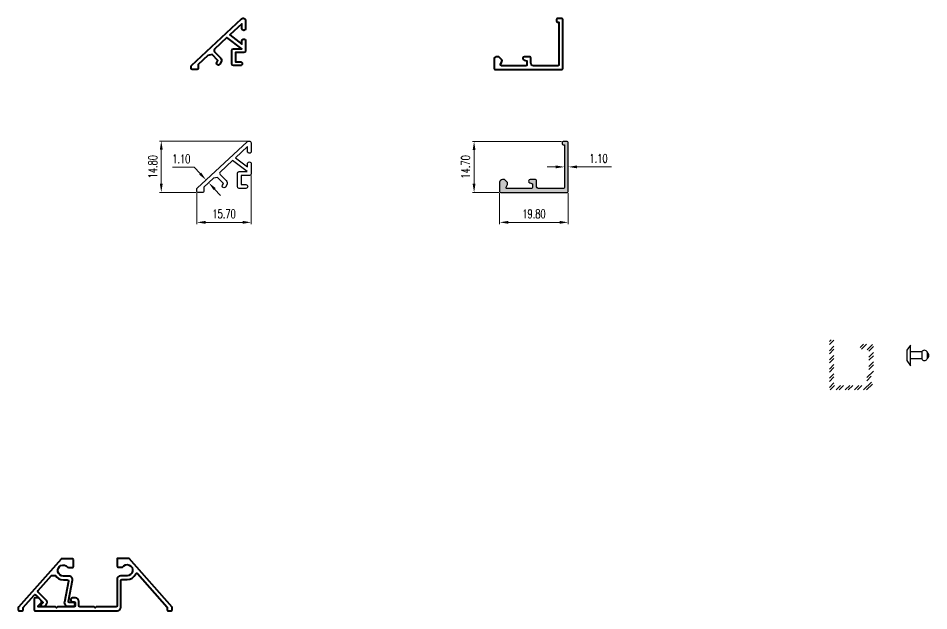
# Model space of a CAD drawing. Header units: millimetres. Extents: x -244126 to 368105, y -173968 to 259060.
# Drawn here: x 13018.7 to 13281.5, y 3700.5 to 3871.4 of the extents above; entities that cross this region are included whole.
import ezdxf

# ---------------------------------------------------------------- set-up
doc = ezdxf.new("R2010")
doc.units = ezdxf.units.MM
doc.header["$MEASUREMENT"] = 0
doc.linetypes.add('TA_GL_000.00010', pattern=[0.000275, 0.0001, -2.5e-05, 2.5e-05, -2.5e-05, 0.0001])
for name, color, linetype in [('000 - H A T C H', 8, 'Continuous'), ('001 - ASCESSORIES', 1, 'Continuous'), ('A04_TUBE SERIES', 7, 'Continuous')]:
    doc.layers.add(name, color=color, linetype=linetype)
doc.layers.add('DIMENSION', color=250, linetype='Continuous', lineweight=20)
doc.layers.add('SECTION', color=250, linetype='Continuous', lineweight=40)
doc.styles.add('STYLE1', font='romans.shx', dxfattribs={"width": 0.7, "height": 2.5})
doc.dimstyles.new('DIM', dxfattribs={"dimtxt": 2.5, "dimasz": 2.5, "dimexe": 0.5, "dimexo": 0.5, "dimgap": 1.2, "dimtad": 1, "dimtoh": 1, "dimzin": 4, "dimdsep": 46, "dimtxsty": 'STYLE1', "dimcen": 0, "dimclrd": 256, "dimclre": 256, "dimclrt": 256, "dimazin": 2, "dimtfac": 1, "dimtofl": 0, "dimtmove": 0, "dimatfit": 3, "dimfxl": 1, "dimtolj": 1, "dimtzin": 0, "dimlwd": -1, "dimlwe": -1, "dimarcsym": 0})

# ---------------------------------------------------------------- blocks, each defined once
blk = doc.blocks.new('*U308')
at = {"color": 0}
blk.add_wipeout([(1, 1.5), (1, -1.5), (0, -3), (0, 3)], dxfattribs=at).dxf.layer = '001 - ASCESSORIES'
blk.add_wipeout([(-3.3, -1), (-3.3, 1), (0, 1), (0, -1)], dxfattribs=at).dxf.layer = '001 - ASCESSORIES'
at = {"layer": '001 - ASCESSORIES', "color": 0}
for p, q in [((-3.3, 1), (0, 1)), ((-3.3, -1), (0, -1))]:
    blk.add_line(p, q, dxfattribs=at)
blk.add_lwpolyline([(1, 1.5), (1, -1.5), (0, -3), (0, 3)], close=True, dxfattribs=at)
blk.add_lwpolyline([(-4.8, 1), (-4.8, -1, -0.5), (-4.8, 1, -0.666667), (-3.3, 1), (-3.3, -1, -0.666667), (-4.8, -1)], format="xyb", dxfattribs=at)
blk = doc.blocks.new('*D2632')
at = {"layer": 'Defpoints', "color": 0, "transparency": 16777216}
for p in [(13157.64, 3821.46), (13177.44, 3821.46), (13177.44, 3812.52)]:
    blk.add_point(p, dxfattribs=at)
at = {"layer": 'DIMENSION', "transparency": 16777216}
for p, q in [((13157.64, 3820.96), (13157.64, 3812.02)), ((13177.44, 3820.96), (13177.44, 3812.02)), ((13160.14, 3812.52), (13174.94, 3812.52))]:
    blk.add_line(p, q, dxfattribs=at)
for points in [[(13160.14, 3812.94), (13160.14, 3812.11), (13157.64, 3812.52)], [(13174.94, 3812.94), (13174.94, 3812.11), (13177.44, 3812.52)]]:
    blk.add_solid(points, dxfattribs=at)
at = {"layer": 'DIMENSION', "transparency": 16777216, "insert": (13167.54, 3814.97), "char_height": 2.5, "attachment_point": 5, "style": 'STYLE1'}
blk.add_mtext('\\A1;19.80', dxfattribs=at)
blk = doc.blocks.new('*D2633')
at = {"layer": 'Defpoints', "color": 0, "transparency": 16777216}
for p in [(13175.94, 3835.86), (13150.26, 3821.16), (13157.94, 3821.16)]:
    blk.add_point(p, dxfattribs=at)
at = {"layer": 'DIMENSION', "transparency": 16777216}
for p, q in [((13175.44, 3835.86), (13149.76, 3835.86)), ((13150.26, 3833.36), (13150.26, 3823.66)), ((13157.44, 3821.16), (13149.76, 3821.16))]:
    blk.add_line(p, q, dxfattribs=at)
for points in [[(13149.84, 3833.36), (13150.67, 3833.36), (13150.26, 3835.86)], [(13149.84, 3823.66), (13150.67, 3823.66), (13150.26, 3821.16)]]:
    blk.add_solid(points, dxfattribs=at)
at = {"layer": 'DIMENSION', "transparency": 16777216, "insert": (13147.81, 3828.51), "char_height": 2.5, "attachment_point": 5, "rotation": 90, "style": 'STYLE1'}
blk.add_mtext('\\A1;14.70', dxfattribs=at)
blk = doc.blocks.new('*D2634')
at = {"layer": 'Defpoints', "color": 0, "transparency": 16777216}
for p in [(13176.34, 3828.51), (13177.44, 3828.51), (13177.44, 3828.51)]:
    blk.add_point(p, dxfattribs=at)
at = {"layer": 'DIMENSION', "transparency": 16777216}
for p, q in [((13173.84, 3828.51), (13171.34, 3828.51)), ((13179.94, 3828.51), (13189.92, 3828.51))]:
    blk.add_line(p, q, dxfattribs=at)
for points in [[(13173.84, 3828.93), (13173.84, 3828.1), (13176.34, 3828.51)], [(13179.94, 3828.93), (13179.94, 3828.1), (13177.44, 3828.51)]]:
    blk.add_solid(points, dxfattribs=at)
at = {"layer": 'DIMENSION', "transparency": 16777216, "insert": (13186.18, 3830.96), "char_height": 2.5, "attachment_point": 5, "style": 'STYLE1'}
blk.add_mtext('\\A1;1.10', dxfattribs=at)
blk = doc.blocks.new('*D2635')
at = {"layer": 'Defpoints', "color": 0, "transparency": 16777216}
for p in [(13059.99, 3835.96), (13085.23, 3835.96), (13070.56, 3821.16)]:
    blk.add_point(p, dxfattribs=at)
at = {"layer": 'DIMENSION', "transparency": 16777216}
for p, q in [((13084.73, 3835.96), (13059.49, 3835.96)), ((13059.99, 3823.66), (13059.99, 3833.46)), ((13070.06, 3821.16), (13059.49, 3821.16))]:
    blk.add_line(p, q, dxfattribs=at)
for points in [[(13059.57, 3833.46), (13060.4, 3833.46), (13059.99, 3835.96)], [(13059.57, 3823.66), (13060.4, 3823.66), (13059.99, 3821.16)]]:
    blk.add_solid(points, dxfattribs=at)
at = {"layer": 'DIMENSION', "transparency": 16777216, "insert": (13057.54, 3828.56), "char_height": 2.5, "attachment_point": 5, "rotation": 90, "style": 'STYLE1'}
blk.add_mtext('\\A1;14.80', dxfattribs=at)
blk = doc.blocks.new('*D2636')
at = {"layer": 'Defpoints', "color": 0, "transparency": 16777216}
for p in [(13085.96, 3826.56), (13070.26, 3821.46), (13085.96, 3812.52)]:
    blk.add_point(p, dxfattribs=at)
at = {"layer": 'DIMENSION', "transparency": 16777216}
for p, q in [((13085.96, 3826.06), (13085.96, 3812.02)), ((13070.26, 3820.96), (13070.26, 3812.02)), ((13072.76, 3812.52), (13083.46, 3812.52))]:
    blk.add_line(p, q, dxfattribs=at)
for points in [[(13072.76, 3812.94), (13072.76, 3812.11), (13070.26, 3812.52)], [(13083.46, 3812.94), (13083.46, 3812.11), (13085.96, 3812.52)]]:
    blk.add_solid(points, dxfattribs=at)
at = {"layer": 'DIMENSION', "transparency": 16777216, "insert": (13078.11, 3814.97), "char_height": 2.5, "attachment_point": 5, "style": 'STYLE1'}
blk.add_mtext('\\A1;15.70', dxfattribs=at)
blk = doc.blocks.new('*D2637')
at = {"layer": 'Defpoints', "color": 0, "transparency": 16777216}
for p in [(13072.92, 3824.74), (13072.92, 3824.74), (13073.67, 3823.94)]:
    blk.add_point(p, dxfattribs=at)
at = {"layer": 'DIMENSION', "transparency": 16777216}
for p, q in [((13069.51, 3828.4), (13063.22, 3828.4)), ((13071.21, 3826.57), (13069.51, 3828.4)), ((13075.37, 3822.11), (13077.08, 3820.28))]:
    blk.add_line(p, q, dxfattribs=at)
for points in [[(13071.52, 3826.86), (13070.91, 3826.29), (13072.92, 3824.74)], [(13075.68, 3822.4), (13075.07, 3821.83), (13073.67, 3823.94)]]:
    blk.add_solid(points, dxfattribs=at)
at = {"layer": 'DIMENSION', "transparency": 16777216, "insert": (13065.76, 3830.85), "char_height": 2.5, "attachment_point": 5, "style": 'STYLE1'}
blk.add_mtext('\\A1;1.10', dxfattribs=at)

msp = doc.modelspace()

# ---------------------------------------------------------------- hatches: boundary and pattern name
at = {"layer": '000 - H A T C H', "linetype": 'TA_GL_000.00010'}
h = msp.add_hatch(dxfattribs=at)
h.set_pattern_fill('ANSI32', color=8, scale=5)
h.set_pattern_definition([(45, (7073.523, -1093.8292), (-1.3258252, 1.3258252), []), (45, (7074.4069, -1093.8292), (-1.3258252, 1.3258252), [])])
edge = h.paths.add_edge_path()
edge.add_arc((13265.18209, 3764.48951), 0.3, 270, 360)
edge.add_line((13265.48209, 3764.48951), (13265.48209, 3765.48951))
edge.add_line((13265.48209, 3765.48951), (13264.88209, 3766.52874))
edge.add_line((13264.88209, 3766.52874), (13264.88209, 3768.45028))
edge.add_line((13264.88209, 3768.45028), (13265.48209, 3769.48951))
edge.add_line((13265.48209, 3769.48951), (13265.48209, 3776.88951))
edge.add_arc((13264.98209, 3776.88951), 0.5, 0, 90)
edge.add_line((13264.98209, 3777.38951), (13262.48209, 3777.38951))
edge.add_arc((13262.48209, 3776.58951), 0.8, 90, 270)
edge.add_line((13262.48209, 3775.78951), (13263.88209, 3775.78951))
edge.add_arc((13263.88209, 3775.48951), 0.3, 0, 90, ccw=False)
edge.add_line((13264.18209, 3775.48951), (13264.18209, 3769.83784))
edge.add_line((13264.18209, 3769.83784), (13263.58209, 3768.79861))
edge.add_line((13263.58209, 3768.79861), (13263.58209, 3765.78951))
edge.add_arc((13263.28209, 3765.78951), 0.3, -90, 0, ccw=False)
edge.add_line((13263.28209, 3765.48951), (13254.38209, 3765.48951))
edge.add_arc((13254.38209, 3765.78951), 0.3, 180, 270, ccw=False)
edge.add_line((13254.08209, 3765.78951), (13254.08209, 3778.38951))
edge.add_arc((13253.78209, 3778.38951), 0.3, 0, 90)
edge.add_line((13253.78209, 3778.68951), (13253.08209, 3778.68951))
edge.add_arc((13253.08209, 3778.38951), 0.3, 90, 180)
edge.add_line((13252.78209, 3778.38951), (13252.78209, 3764.68951))
edge.add_arc((13253.28209, 3764.68951), 0.5, 180, 270)
edge.add_line((13253.28209, 3764.18951), (13265.18209, 3764.18951))
at = {"layer": 'DIMENSION'}
msp.add_hatch(color=256, dxfattribs=at).paths.add_polyline_path([(13177.14031, 3821.16331, 0.414213562), (13177.44031, 3821.46331), (13177.44031, 3835.56331, 0.414213562), (13177.14031, 3835.86331), (13175.94031, 3835.86331, 0.414213562), (13175.64031, 3835.56331), (13175.64031, 3835.16331, 0.414213562), (13175.94031, 3834.86331), (13176.34031, 3834.86331), (13176.34031, 3822.56331, -0.414213562), (13176.04031, 3822.26331), (13169.04031, 3822.26331, -0.414213562), (13168.24031, 3823.06331), (13168.24031, 3824.56331, 0.414213562), (13167.94031, 3824.86331), (13166.44031, 3824.86331, 0.879576638), (13166.31374, 3823.87959), (13167.14031, 3823.66331), (13167.14031, 3822.56331, -0.414213562), (13166.84031, 3822.26331), (13159.7939, 3822.26331, -0.577350269), (13159.53409, 3822.71331), (13159.83338, 3823.23169, 0.339454259), (13159.70624, 3824.19737), (13159.04031, 3824.86331), (13158.44031, 3824.86331, 0.414213562), (13157.64031, 3824.06331), (13157.64031, 3821.46331, 0.414213562), (13157.94031, 3821.16331)])

# ---------------------------------------------------------------- linework, layer by layer
at = {"layer": 'A04_TUBE SERIES'}
for points in [[(13084.73844, 3835.76893, -0.655628729), (13085.95544, 3835.23977), (13085.95544, 3833.01331, -1), (13084.85544, 3833.01331), (13084.85544, 3834.37397), (13081.37339, 3831.12691), (13084.85544, 3828.50299), (13084.85544, 3829.41331, -1), (13085.95544, 3829.41331), (13085.95544, 3826.56331, -0.414213562), (13085.45544, 3826.06331), (13083.05544, 3826.06331), (13083.05544, 3823.41331), (13084.40544, 3823.41331, -1), (13084.40544, 3822.31331), (13082.45544, 3822.31331, -0.414213562), (13081.95544, 3822.81331), (13081.95544, 3826.66331, -0.414213562), (13082.45544, 3827.16331), (13084.80545, 3827.16331), (13080.55649, 3830.36513), (13076.97801, 3827.02815, 0.424474816), (13076.96546, 3826.30892), (13078.71431, 3824.56007, -0.339454259), (13078.87323, 3823.35297), (13078.50392, 3822.71331, -0.267949192), (13078.07091, 3822.46331, -0.577350269), (13077.63789, 3823.21331), (13077.95544, 3823.76331), (13076.25544, 3825.46331), (13075.07712, 3825.25554), (13072.25544, 3822.62428), (13072.25544, 3821.46331, -0.414213562), (13071.95544, 3821.16331), (13070.55544, 3821.16331, -0.414213562), (13070.25544, 3821.46331), (13070.25544, 3822.13286, -0.208000299), (13070.35084, 3822.35227)], [(13168.24031, 3824.56331, 0.414213562), (13167.94031, 3824.86331), (13166.44031, 3824.86331, 0.879576638), (13166.31374, 3823.87959), (13167.14031, 3823.66331), (13167.14031, 3822.56331, -0.414213562), (13166.84031, 3822.26331), (13159.7939, 3822.26331, -0.577350269), (13159.53409, 3822.71331), (13159.83338, 3823.23169, 0.339454259), (13159.70624, 3824.19737), (13159.04031, 3824.86331), (13158.44031, 3824.86331, 0.414213562), (13157.64031, 3824.06331), (13157.64031, 3821.46331, 0.414213562), (13157.94031, 3821.16331), (13177.14031, 3821.16331, 0.414213562), (13177.44031, 3821.46331), (13177.44031, 3835.56331, 0.414213562), (13177.14031, 3835.86331), (13175.94031, 3835.86331, 0.414213562), (13175.64031, 3835.56331), (13175.64031, 3835.16331, 0.414213562), (13175.94031, 3834.86331), (13176.34031, 3834.86331), (13176.34031, 3822.56331, -0.414213562), (13176.04031, 3822.26331), (13169.04031, 3822.26331, -0.414213562), (13168.24031, 3823.06331)]]:
    msp.add_lwpolyline(points, format="xyb", close=True, dxfattribs=at)
at = {"layer": 'SECTION'}
for points in [[(13083.12139, 3871.18699, -0.655628729), (13084.33838, 3870.65782), (13084.33838, 3868.43136, -1), (13083.23838, 3868.43136), (13083.23838, 3869.79202), (13079.75633, 3866.54496), (13083.23838, 3863.92105), (13083.23838, 3864.83136, -1), (13084.33838, 3864.83136), (13084.33838, 3861.98136, -0.414213562), (13083.83838, 3861.48136), (13081.43838, 3861.48136), (13081.43838, 3858.83136), (13082.78838, 3858.83136, -1), (13082.78838, 3857.73136), (13080.83838, 3857.73136, -0.414213562), (13080.33838, 3858.23136), (13080.33838, 3862.08136, -0.414213562), (13080.83838, 3862.58136), (13083.1884, 3862.58136), (13078.93943, 3865.78319), (13075.36095, 3862.44621, 0.424474816), (13075.3484, 3861.72698), (13077.09725, 3859.97813, -0.339454259), (13077.25617, 3858.77102), (13076.88686, 3858.13136, -0.267949192), (13076.45385, 3857.88136, -0.577350269), (13076.02084, 3858.63136), (13076.33838, 3859.18136), (13074.63838, 3860.88136), (13073.46006, 3860.67359), (13070.63838, 3858.04233), (13070.63838, 3856.88136, -0.414213562), (13070.33838, 3856.58136), (13068.93838, 3856.58136, -0.414213562), (13068.63838, 3856.88136), (13068.63838, 3857.55092, -0.208000299), (13068.73378, 3857.77032)], [(13166.62325, 3859.98136, 0.414213562), (13166.32325, 3860.28136), (13164.82325, 3860.28136, 0.879576638), (13164.69668, 3859.29765), (13165.52325, 3859.08136), (13165.52325, 3857.98136, -0.414213562), (13165.22325, 3857.68136), (13158.17684, 3857.68136, -0.577350269), (13157.91703, 3858.13136), (13158.21632, 3858.64974, 0.339454259), (13158.08919, 3859.61543), (13157.42325, 3860.28136), (13156.82325, 3860.28136, 0.414213562), (13156.02325, 3859.48136), (13156.02325, 3856.88136, 0.414213562), (13156.32325, 3856.58136), (13175.52325, 3856.58136, 0.414213562), (13175.82325, 3856.88136), (13175.82325, 3870.98136, 0.414213562), (13175.52325, 3871.28136), (13174.32325, 3871.28136, 0.414213562), (13174.02325, 3870.98136), (13174.02325, 3870.58136, 0.414213562), (13174.32325, 3870.28136), (13174.72325, 3870.28136), (13174.72325, 3857.98136, -0.414213562), (13174.42325, 3857.68136), (13167.42325, 3857.68136, -0.414213562), (13166.62325, 3858.48136)]]:
    msp.add_lwpolyline(points, format="xyb", close=True, dxfattribs=at)
at = {"layer": 'SECTION', "color": 1}
msp.add_lwpolyline([(13032.96377, 3713.13169, 0.22551118), (13033.19636, 3713.02117), (13034.37327, 3713.02117, 0.414213562), (13034.62327, 3713.27117), (13034.62327, 3715.27117, 0.414213562), (13034.37327, 3715.52117), (13031.24409, 3715.52117, 0.214342736), (13031.05716, 3715.43718), (13018.76134, 3701.59219, 0.183572579), (13018.69827, 3701.42618), (13018.69827, 3700.82117, 0.414213562), (13018.99827, 3700.52117), (13019.84827, 3700.52117, 0.414213562), (13020.14827, 3700.82117), (13020.14827, 3701.49732), (13023.31737, 3705.0657, -0.431659069), (13023.75381, 3705.07863), (13025.92327, 3702.90917), (13025.32223, 3702.30813, 0.510414913), (13025.38614, 3701.90828, 0.852860626), (13026.68573, 3703.70234), (13024.46039, 3705.92768, -0.396980638), (13024.44821, 3706.33902), (13028.34002, 3710.72117), (13029.41459, 3710.72117, 0.262191526), (13031.72327, 3709.42117), (13032.91995, 3709.42117, -0.472510369), (13033.21427, 3709.06308), (13032.02053, 3703.0148, 0.472510369), (13033.0016, 3701.82117), (13034.57327, 3701.82117, 1), (13034.57327, 3702.92117), (13033.48827, 3702.92117, -0.472510369), (13033.19394, 3703.27926), (13034.38768, 3709.32754, 0.472510369), (13033.40661, 3710.52117), (13031.72327, 3710.52117, -1.582353144)], format="xyb", close=True, dxfattribs=at)
at = {"layer": 'SECTION', "color": 1, "ltscale": 3}
msp.add_lwpolyline([(13050.72624, 3715.62117), (13047.47327, 3715.62117, 0.414213562), (13047.22327, 3715.37117), (13047.22327, 3713.42117, 0.414213562), (13047.52327, 3713.12117), (13048.80039, 3713.12117, -1.660521112), (13050.12327, 3710.62117), (13048.22327, 3710.62117, 0.414213562), (13047.22327, 3709.62117), (13047.22327, 3701.92117, -0.414213562), (13046.92327, 3701.62117), (13041.22327, 3701.62117), (13040.92327, 3701.32117), (13040.62327, 3701.62117), (13036.52327, 3701.62117, -0.414213562), (13036.22327, 3701.92117), (13036.22327, 3703.22117, 0.414213562), (13035.22327, 3704.22117), (13034.37327, 3704.22117, 1), (13034.37327, 3703.12117), (13034.82327, 3703.12117, -0.414213562), (13035.12327, 3702.82117), (13035.12327, 3701.92117, -0.414213562), (13034.82327, 3701.62117), (13030.07327, 3701.62117), (13029.77327, 3701.32117), (13029.47327, 3701.62117), (13024.42327, 3701.62117), (13024.42327, 3701.91406), (13025.27682, 3702.76762, 0.414213562), (13025.27682, 3703.47472), (13024.53038, 3704.22117), (13023.57327, 3704.22117, 0.414213562), (13023.32327, 3703.97117), (13023.32327, 3700.77117, 0.414213562), (13023.57327, 3700.52117), (13047.32327, 3700.52117, 0.414213562), (13048.32327, 3701.52117), (13048.32327, 3709.22117, -0.414213562), (13048.62327, 3709.52117), (13050.12327, 3709.52117, 0.301247464), (13052.60972, 3711.16876, -0.552481133), (13053.1111, 3711.25014), (13061.68227, 3701.52117), (13061.68227, 3700.82117, 0.414213562), (13061.98227, 3700.52117), (13062.84827, 3700.52117, 0.414213562), (13063.14827, 3700.82117), (13063.14827, 3701.42675, 0.182541755), (13063.08585, 3701.59201)], format="xyb", close=True, dxfattribs=at)

# ---------------------------------------------------------------- block references
at = {"color": 1, "xscale": -1}
msp.add_blockref('*U308', (13276.18209, 3774.13951), dxfattribs=at)

# ---------------------------------------------------------------- dimensions: what is measured, and where the dimension line sits
at = {"layer": 'DIMENSION'}
for base, p1, p2, picture, middle in [((13059.98669, 3835.96331), (13070.55544, 3821.16331), (13085.2319, 3835.96331), '*D2635', (13057.53669, 3828.56331)), ((13150.2579, 3821.16331), (13175.94031, 3835.86331), (13157.94031, 3821.16331), '*D2633', (13147.8079, 3828.51331))]:
    dim = msp.add_linear_dim(base=base, p1=p1, p2=p2, angle=90, dimstyle='DIM', dxfattribs=at)
    dim.commit()
    dim.dimension.update_dxf_attribs({"geometry": picture, "text_midpoint": middle})
dim = msp.add_aligned_dim(p1=(13073.66628, 3823.93991), p2=(13072.91608, 3824.7444), distance=0, dimstyle='DIM', override={"dimdec": 2}, dxfattribs=at)
dim.commit()
dim.dimension.update_dxf_attribs({"geometry": '*D2637', "text_midpoint": (13065.76442, 3830.85117)})
dim = msp.add_linear_dim(base=(13177.44031, 3828.51331), p1=(13176.34031, 3828.51331), p2=(13177.44031, 3828.51331), dimstyle='DIM', override={"dimdec": 2}, dxfattribs=at)
dim.commit()
dim.dimension.update_dxf_attribs({"geometry": '*D2634', "text_midpoint": (13186.18198, 3830.96331)})
for base, p1, p2, picture, middle in [((13085.95544, 3812.52312), (13070.25544, 3821.46331), (13085.95544, 3826.56331), '*D2636', (13078.10544, 3814.97312)), ((13177.44031, 3812.52312), (13157.64031, 3821.46331), (13177.44031, 3821.46331), '*D2632', (13167.54031, 3814.97312))]:
    dim = msp.add_linear_dim(base=base, p1=p1, p2=p2, dimstyle='DIM', dxfattribs=at)
    dim.commit()
    dim.dimension.update_dxf_attribs({"geometry": picture, "text_midpoint": middle})

doc.saveas('drawing.dxf')
